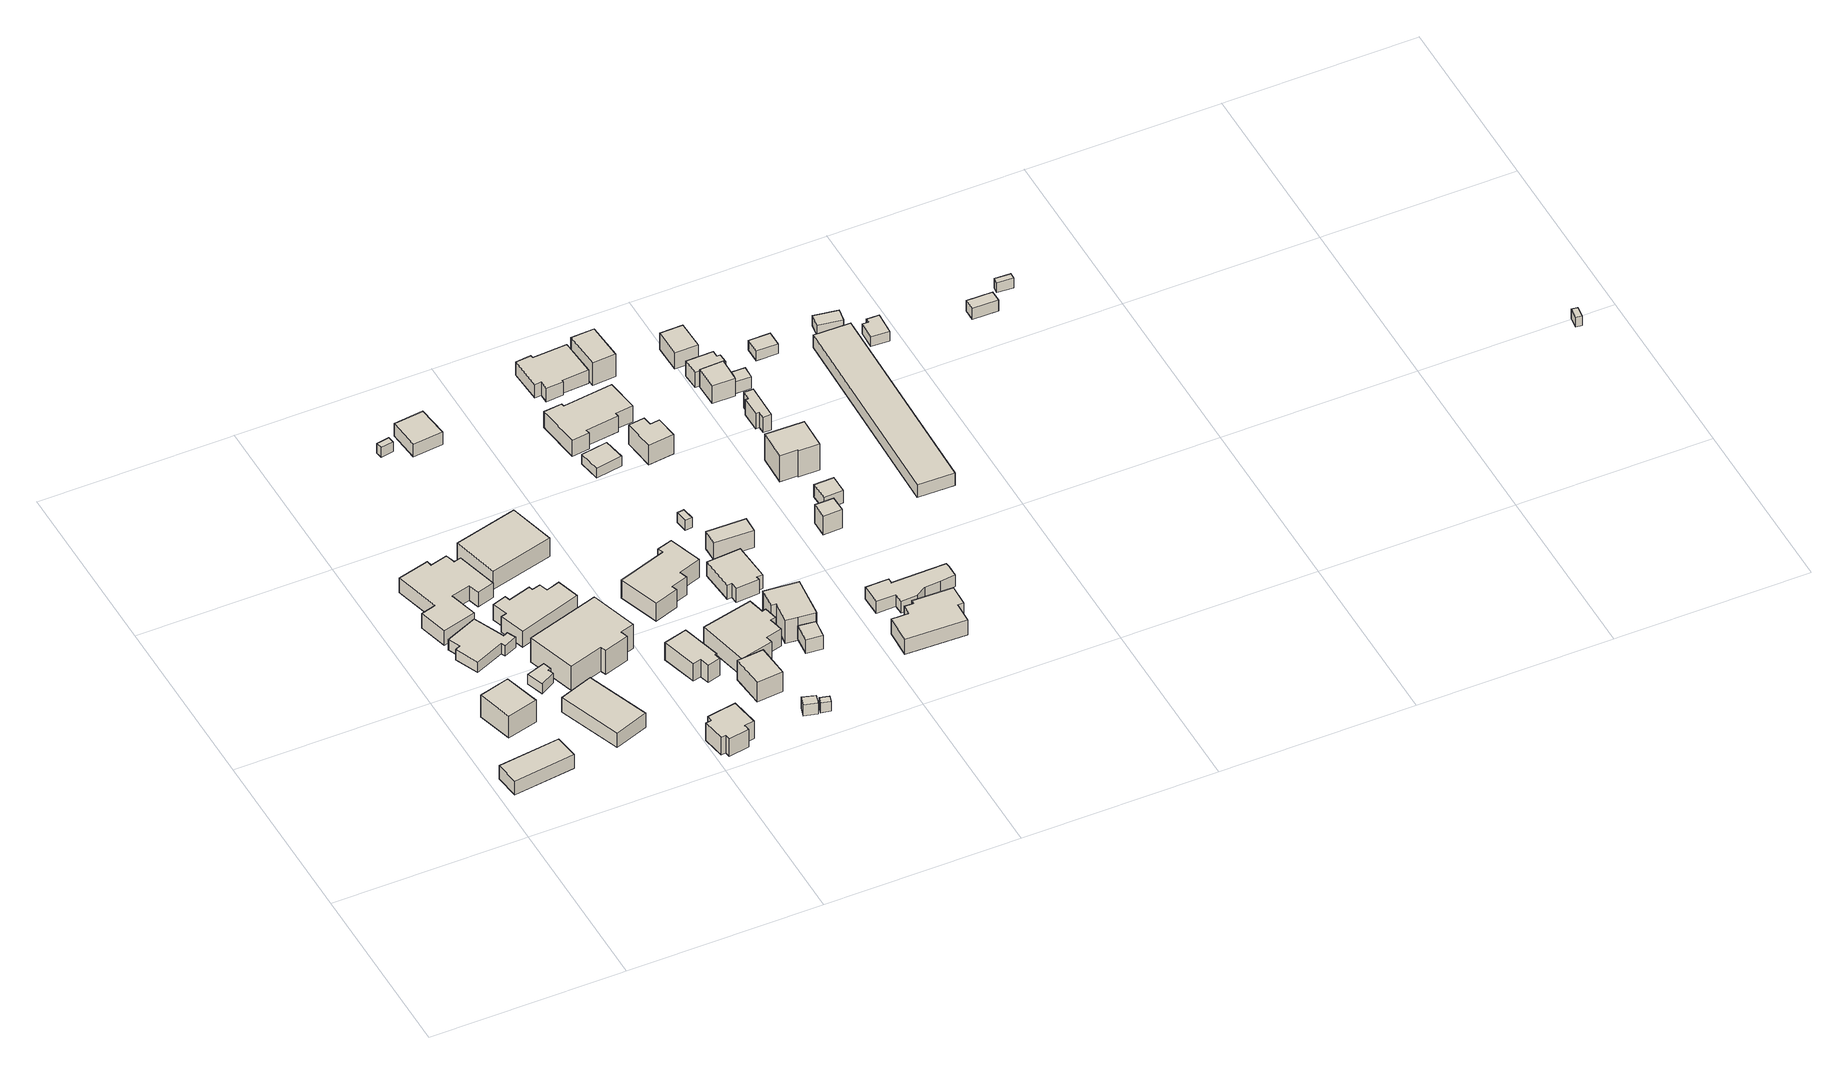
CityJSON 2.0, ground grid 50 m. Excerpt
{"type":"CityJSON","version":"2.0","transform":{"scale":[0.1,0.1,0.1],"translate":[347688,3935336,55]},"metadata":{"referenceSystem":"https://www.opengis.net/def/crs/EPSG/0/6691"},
"CityObjects":{
"building1":{"type":"Building","attributes":{"usage":"411","measuredHeight":4.8,"storeysAboveGround":1,"BuildingIDAttribute.prefecture":"14","BuildingIDAttribute.city":"14151","BuildingDetailAttribute.totalFloorArea":102.99,"BuildingDetailAttribute.buildingFootprintArea":102.99,"BuildingDetailAttribute.buildingStructureType":"601","BuildingDetailAttribute.buildingStructureOrgType":"1","BuildingDetailAttribute.orgUsage":"10","BuildingDetailAttribute.surveyYear":2015,"BuildingRiverFloodingRiskAttribute.description":"1","BuildingRiverFloodingRiskAttribute.rankOrg":"1","BuildingRiverFloodingRiskAttribute.adminType":"2","BuildingRiverFloodingRiskAttribute.scale":"1","BuildingRiverFloodingRiskAttribute.depth":0.37,"BuildingRiverFloodingRiskAttribute.duration":4.83,"BuildingLandSlideRiskAttribute.description":"1","BuildingLandSlideRiskAttribute.areaType":"1"},"geometry":[{"type":"Solid","lod":"1","boundaries":[[[[0,1,2,3]],[[2,4,5,3]],[[1,6,4,2]],[[0,7,6,1]],[[3,5,7,0]],[[4,6,7,5]]]]}]},
"building2":{"type":"Building","attributes":{"usage":"411","measuredHeight":7.7,"storeysAboveGround":2,"BuildingIDAttribute.prefecture":"14","BuildingIDAttribute.city":"14151","BuildingDetailAttribute.totalFloorArea":157.14,"BuildingDetailAttribute.buildingFootprintArea":78.57,"BuildingDetailAttribute.buildingStructureType":"610","BuildingDetailAttribute.buildingStructureOrgType":"2","BuildingDetailAttribute.orgUsage":"10","BuildingDetailAttribute.surveyYear":2015,"BuildingRiverFloodingRiskAttribute.description":"1","BuildingRiverFloodingRiskAttribute.rankOrg":"1","BuildingRiverFloodingRiskAttribute.adminType":"2","BuildingRiverFloodingRiskAttribute.scale":"1","BuildingRiverFloodingRiskAttribute.depth":1.02,"BuildingRiverFloodingRiskAttribute.duration":4,"BuildingLandSlideRiskAttribute.description":"1","BuildingLandSlideRiskAttribute.areaType":"1"},"geometry":[{"type":"Solid","lod":"1","boundaries":[[[[8,9,10,11]],[[10,12,13,11]],[[9,14,12,10]],[[8,15,14,9]],[[11,13,15,8]],[[12,14,15,13]]]]}]},
"building3":{"type":"Building","attributes":{"usage":"411","measuredHeight":4.6,"storeysAboveGround":1,"BuildingIDAttribute.prefecture":"14","BuildingIDAttribute.city":"14151","BuildingDetailAttribute.totalFloorArea":72.45,"BuildingDetailAttribute.buildingFootprintArea":72.45,"BuildingDetailAttribute.buildingStructureType":"601","BuildingDetailAttribute.buildingStructureOrgType":"1","BuildingDetailAttribute.orgUsage":"10","BuildingDetailAttribute.surveyYear":2015,"BuildingRiverFloodingRiskAttribute.description":"1","BuildingRiverFloodingRiskAttribute.rankOrg":"1","BuildingRiverFloodingRiskAttribute.adminType":"2","BuildingRiverFloodingRiskAttribute.scale":"1","BuildingRiverFloodingRiskAttribute.depth":2.11,"BuildingRiverFloodingRiskAttribute.duration":4.75,"BuildingLandSlideRiskAttribute.description":"1","BuildingLandSlideRiskAttribute.areaType":"1"},"geometry":[{"type":"Solid","lod":"1","boundaries":[[[[16,17,18,19,20,21,22,23,24,25]],[[24,26,27,25]],[[23,28,26,24]],[[22,29,28,23]],[[21,30,29,22]],[[20,31,30,21]],[[19,32,31,20]],[[18,33,32,19]],[[17,34,33,18]],[[16,35,34,17]],[[25,27,35,16]],[[26,28,29,30,31,32,33,34,35,27]]]]}]},
"building4":{"type":"Building","attributes":{"usage":"411","storeysAboveGround":1,"BuildingIDAttribute.prefecture":"14","BuildingIDAttribute.city":"14151","BuildingDetailAttribute.totalFloorArea":20.17,"BuildingDetailAttribute.buildingFootprintArea":20.17,"BuildingDetailAttribute.buildingStructureType":"601","BuildingDetailAttribute.buildingStructureOrgType":"1","BuildingDetailAttribute.orgUsage":"10","BuildingDetailAttribute.surveyYear":2015,"BuildingRiverFloodingRiskAttribute.description":"1","BuildingRiverFloodingRiskAttribute.rankOrg":"1","BuildingRiverFloodingRiskAttribute.adminType":"2","BuildingRiverFloodingRiskAttribute.scale":"1","BuildingRiverFloodingRiskAttribute.depth":1.71,"BuildingRiverFloodingRiskAttribute.duration":4},"geometry":[{"type":"Solid","lod":"1","boundaries":[[[[36,37,38,39,40,41]],[[40,42,43,41]],[[39,44,42,40]],[[38,45,44,39]],[[37,46,45,38]],[[36,47,46,37]],[[41,43,47,36]],[[42,44,45,46,47,43]]]]}]},
"building5":{"type":"Building","attributes":{"usage":"411","measuredHeight":5.8,"storeysAboveGround":2,"BuildingIDAttribute.prefecture":"14","BuildingIDAttribute.city":"14151","BuildingDetailAttribute.totalFloorArea":271.93,"BuildingDetailAttribute.buildingFootprintArea":135.97,"BuildingDetailAttribute.buildingStructureType":"601","BuildingDetailAttribute.buildingStructureOrgType":"1","BuildingDetailAttribute.orgUsage":"10","BuildingDetailAttribute.surveyYear":2015,"BuildingRiverFloodingRiskAttribute.description":"1","BuildingRiverFloodingRiskAttribute.rankOrg":"1","BuildingRiverFloodingRiskAttribute.adminType":"2","BuildingRiverFloodingRiskAttribute.scale":"1","BuildingRiverFloodingRiskAttribute.depth":1.94,"BuildingRiverFloodingRiskAttribute.duration":4},"geometry":[{"type":"Solid","lod":"1","boundaries":[[[[48,49,50,51]],[[50,52,53,51]],[[49,54,52,50]],[[48,55,54,49]],[[51,53,55,48]],[[52,54,55,53]]]]}]},
"building6":{"type":"Building","attributes":{"usage":"411","measuredHeight":5.5,"storeysAboveGround":1,"BuildingIDAttribute.prefecture":"14","BuildingIDAttribute.city":"14151","BuildingDetailAttribute.totalFloorArea":254.06,"BuildingDetailAttribute.buildingFootprintArea":254.06,"BuildingDetailAttribute.buildingStructureType":"601","BuildingDetailAttribute.buildingStructureOrgType":"1","BuildingDetailAttribute.orgUsage":"10","BuildingDetailAttribute.surveyYear":2015,"BuildingRiverFloodingRiskAttribute.description":"1","BuildingRiverFloodingRiskAttribute.rankOrg":"1","BuildingRiverFloodingRiskAttribute.adminType":"2","BuildingRiverFloodingRiskAttribute.scale":"1","BuildingRiverFloodingRiskAttribute.depth":2.15,"BuildingRiverFloodingRiskAttribute.duration":4.75,"BuildingLandSlideRiskAttribute.description":"1","BuildingLandSlideRiskAttribute.areaType":"1"},"geometry":[{"type":"Solid","lod":"1","boundaries":[[[[56,57,58,59,60,61,62,63,64,65,66,67,68,69]],[[68,70,71,69]],[[67,72,70,68]],[[66,73,72,67]],[[65,74,73,66]],[[64,75,74,65]],[[63,76,75,64]],[[62,77,76,63]],[[61,78,77,62]],[[60,79,78,61]],[[59,80,79,60]],[[58,81,80,59]],[[57,82,81,58]],[[56,83,82,57]],[[69,71,83,56]],[[70,72,73,74,75,76,77,78,79,80,81,82,83,71]]]]}]},
"building7":{"type":"Building","attributes":{"usage":"411","measuredHeight":10.2,"storeysAboveGround":2,"BuildingIDAttribute.prefecture":"14","BuildingIDAttribute.city":"14151","BuildingDetailAttribute.totalFloorArea":458.45,"BuildingDetailAttribute.buildingFootprintArea":229.23,"BuildingDetailAttribute.buildingStructureType":"601","BuildingDetailAttribute.buildingStructureOrgType":"1","BuildingDetailAttribute.orgUsage":"10","BuildingDetailAttribute.surveyYear":2015,"BuildingRiverFloodingRiskAttribute.description":"1","BuildingRiverFloodingRiskAttribute.rankOrg":"1","BuildingRiverFloodingRiskAttribute.adminType":"2","BuildingRiverFloodingRiskAttribute.scale":"1","BuildingRiverFloodingRiskAttribute.depth":2.14,"BuildingRiverFloodingRiskAttribute.duration":7.08},"geometry":[{"type":"Solid","lod":"1","boundaries":[[[[84,85,86,87,88,89,90,91]],[[90,92,93,91]],[[89,94,92,90]],[[88,95,94,89]],[[87,96,95,88]],[[86,97,96,87]],[[85,98,97,86]],[[84,99,98,85]],[[91,93,99,84]],[[92,94,95,96,97,98,99,93]]]]}]},
"building8":{"type":"Building","attributes":{"usage":"411","measuredHeight":9.5,"storeysAboveGround":1,"BuildingIDAttribute.prefecture":"14","BuildingIDAttribute.city":"14151","BuildingDetailAttribute.totalFloorArea":154.37,"BuildingDetailAttribute.buildingFootprintArea":154.37,"BuildingDetailAttribute.buildingStructureType":"601","BuildingDetailAttribute.buildingStructureOrgType":"1","BuildingDetailAttribute.orgUsage":"10","BuildingDetailAttribute.surveyYear":2015,"BuildingRiverFloodingRiskAttribute.description":"1","BuildingRiverFloodingRiskAttribute.rankOrg":"1","BuildingRiverFloodingRiskAttribute.adminType":"2","BuildingRiverFloodingRiskAttribute.scale":"1","BuildingRiverFloodingRiskAttribute.depth":2.09,"BuildingRiverFloodingRiskAttribute.duration":4.75},"geometry":[{"type":"Solid","lod":"1","boundaries":[[[[100,101,102,103,104,105,106,107,108,109,110,111]],[[110,112,113,111]],[[109,114,112,110]],[[108,115,114,109]],[[107,116,115,108]],[[106,117,116,107]],[[105,118,117,106]],[[104,119,118,105]],[[103,120,119,104]],[[102,121,120,103]],[[101,122,121,102]],[[100,123,122,101]],[[111,113,123,100]],[[112,114,115,116,117,118,119,120,121,122,123,113]]]]}]},
"building9":{"type":"Building","attributes":{"usage":"441","measuredHeight":6.1,"storeysAboveGround":1,"BuildingIDAttribute.prefecture":"14","BuildingIDAttribute.city":"14151","BuildingDetailAttribute.totalFloorArea":75.48,"BuildingDetailAttribute.buildingFootprintArea":75.48,"BuildingDetailAttribute.buildingStructureType":"601","BuildingDetailAttribute.buildingStructureOrgType":"1","BuildingDetailAttribute.orgUsage":"172","BuildingDetailAttribute.surveyYear":2015,"BuildingRiverFloodingRiskAttribute.description":"1","BuildingRiverFloodingRiskAttribute.rankOrg":"1","BuildingRiverFloodingRiskAttribute.adminType":"2","BuildingRiverFloodingRiskAttribute.scale":"1","BuildingRiverFloodingRiskAttribute.duration":4.5,"BuildingRiverFloodingRiskAttribute.depth":1.72},"geometry":[{"type":"Solid","lod":"1","boundaries":[[[[124,125,126,127,128,129,130,131,132,133]],[[132,134,135,133]],[[131,136,134,132]],[[130,137,136,131]],[[129,138,137,130]],[[128,139,138,129]],[[127,140,139,128]],[[126,141,140,127]],[[125,142,141,126]],[[124,143,142,125]],[[133,135,143,124]],[[134,136,137,138,139,140,141,142,143,135]]]]}]},
"building10":{"type":"Building","attributes":{"usage":"411","measuredHeight":7.7,"storeysAboveGround":1,"BuildingIDAttribute.prefecture":"14","BuildingIDAttribute.city":"14151","BuildingDetailAttribute.totalFloorArea":199.54,"BuildingDetailAttribute.buildingFootprintArea":199.54,"BuildingDetailAttribute.buildingStructureType":"601","BuildingDetailAttribute.buildingStructureOrgType":"1","BuildingDetailAttribute.orgUsage":"10","BuildingDetailAttribute.surveyYear":2015,"BuildingRiverFloodingRiskAttribute.description":"1","BuildingRiverFloodingRiskAttribute.rankOrg":"1","BuildingRiverFloodingRiskAttribute.adminType":"2","BuildingRiverFloodingRiskAttribute.scale":"1","BuildingRiverFloodingRiskAttribute.depth":1.83,"BuildingRiverFloodingRiskAttribute.duration":4.75},"geometry":[{"type":"Solid","lod":"1","boundaries":[[[[144,145,146,147]],[[146,148,149,147]],[[145,150,148,146]],[[144,151,150,145]],[[147,149,151,144]],[[148,150,151,149]]]]}]},
"building11":{"type":"Building","attributes":{"BuildingIDAttribute.prefecture":"14","BuildingIDAttribute.city":"14151","BuildingDetailAttribute.surveyYear":2015,"BuildingRiverFloodingRiskAttribute.description":"1","BuildingRiverFloodingRiskAttribute.rankOrg":"1","BuildingRiverFloodingRiskAttribute.adminType":"2","BuildingRiverFloodingRiskAttribute.scale":"1","BuildingRiverFloodingRiskAttribute.depth":1.88,"BuildingRiverFloodingRiskAttribute.duration":4.67},"geometry":[{"type":"Solid","lod":"1","boundaries":[[[[152,153,154,155]],[[154,156,157,155]],[[153,158,156,154]],[[152,159,158,153]],[[155,157,159,152]],[[156,158,159,157]]]]}]},
"building12":{"type":"Building","attributes":{"usage":"411","measuredHeight":7.2,"storeysAboveGround":1,"BuildingIDAttribute.prefecture":"14","BuildingIDAttribute.city":"14151","BuildingDetailAttribute.totalFloorArea":70.43,"BuildingDetailAttribute.buildingFootprintArea":70.43,"BuildingDetailAttribute.buildingStructureType":"601","BuildingDetailAttribute.buildingStructureOrgType":"1","BuildingDetailAttribute.orgUsage":"10","BuildingDetailAttribute.surveyYear":2015,"BuildingRiverFloodingRiskAttribute.description":"1","BuildingRiverFloodingRiskAttribute.rankOrg":"1","BuildingRiverFloodingRiskAttribute.depth":0.33,"BuildingRiverFloodingRiskAttribute.adminType":"2","BuildingRiverFloodingRiskAttribute.scale":"1","BuildingRiverFloodingRiskAttribute.duration":2.67},"geometry":[{"type":"Solid","lod":"1","boundaries":[[[[160,161,162,163,164,165,166,167]],[[166,168,169,167]],[[165,170,168,166]],[[164,171,170,165]],[[163,172,171,164]],[[162,173,172,163]],[[161,174,173,162]],[[160,175,174,161]],[[167,169,175,160]],[[168,170,171,172,173,174,175,169]]]]}]},
"building13":{"type":"Building","attributes":{"usage":"401","measuredHeight":4.5,"storeysAboveGround":1,"BuildingIDAttribute.prefecture":"14","BuildingIDAttribute.city":"14151","BuildingDetailAttribute.totalFloorArea":46.29,"BuildingDetailAttribute.buildingFootprintArea":46.29,"BuildingDetailAttribute.buildingStructureType":"601","BuildingDetailAttribute.buildingStructureOrgType":"1","BuildingDetailAttribute.orgUsage":"61","BuildingDetailAttribute.surveyYear":2015,"BuildingRiverFloodingRiskAttribute.description":"1","BuildingRiverFloodingRiskAttribute.rankOrg":"1","BuildingRiverFloodingRiskAttribute.adminType":"2","BuildingRiverFloodingRiskAttribute.scale":"1","BuildingRiverFloodingRiskAttribute.depth":2.06,"BuildingRiverFloodingRiskAttribute.duration":4.67},"geometry":[{"type":"Solid","lod":"1","boundaries":[[[[176,177,178,179]],[[178,180,181,179]],[[177,182,180,178]],[[176,183,182,177]],[[179,181,183,176]],[[180,182,183,181]]]]}]},
"building14":{"type":"Building","attributes":{"usage":"413","measuredHeight":6.5,"storeysAboveGround":2,"BuildingIDAttribute.prefecture":"14","BuildingIDAttribute.city":"14151","BuildingDetailAttribute.totalFloorArea":100.45,"BuildingDetailAttribute.buildingFootprintArea":50.22,"BuildingDetailAttribute.buildingStructureType":"601","BuildingDetailAttribute.buildingStructureOrgType":"1","BuildingDetailAttribute.orgUsage":"30","BuildingDetailAttribute.surveyYear":2015,"BuildingRiverFloodingRiskAttribute.description":"1","BuildingRiverFloodingRiskAttribute.rankOrg":"1","BuildingRiverFloodingRiskAttribute.depth":0.35,"BuildingRiverFloodingRiskAttribute.adminType":"2","BuildingRiverFloodingRiskAttribute.scale":"1","BuildingRiverFloodingRiskAttribute.duration":4.5},"geometry":[{"type":"Solid","lod":"1","boundaries":[[[[184,185,186,187]],[[186,188,189,187]],[[185,190,188,186]],[[184,191,190,185]],[[187,189,191,184]],[[188,190,191,189]]]]}]},
"building15":{"type":"Building","attributes":{"measuredHeight":4,"BuildingIDAttribute.prefecture":"14","BuildingIDAttribute.city":"14151","BuildingDetailAttribute.surveyYear":2015,"BuildingRiverFloodingRiskAttribute.description":"1","BuildingRiverFloodingRiskAttribute.rankOrg":"2","BuildingRiverFloodingRiskAttribute.depth":0.83,"BuildingRiverFloodingRiskAttribute.adminType":"2","BuildingRiverFloodingRiskAttribute.scale":"1","BuildingRiverFloodingRiskAttribute.duration":4.5},"geometry":[{"type":"Solid","lod":"1","boundaries":[[[[192,193,194,195]],[[194,196,197,195]],[[193,198,196,194]],[[192,199,198,193]],[[195,197,199,192]],[[196,198,199,197]]]]}]},
"building16":{"type":"Building","attributes":{"usage":"411","measuredHeight":7.6,"storeysAboveGround":2,"BuildingIDAttribute.prefecture":"14","BuildingIDAttribute.city":"14151","BuildingDetailAttribute.totalFloorArea":289.66,"BuildingDetailAttribute.buildingFootprintArea":144.83,"BuildingDetailAttribute.buildingStructureType":"601","BuildingDetailAttribute.buildingStructureOrgType":"1","BuildingDetailAttribute.orgUsage":"10","BuildingDetailAttribute.surveyYear":2015,"BuildingRiverFloodingRiskAttribute.description":"1","BuildingRiverFloodingRiskAttribute.rankOrg":"2","BuildingRiverFloodingRiskAttribute.depth":0.56,"BuildingRiverFloodingRiskAttribute.adminType":"2","BuildingRiverFloodingRiskAttribute.scale":"1","BuildingRiverFloodingRiskAttribute.duration":1.92},"geometry":[{"type":"Solid","lod":"1","boundaries":[[[[200,201,202,203,204,205,206,207,208,209]],[[208,210,211,209]],[[207,212,210,208]],[[206,213,212,207]],[[205,214,213,206]],[[204,215,214,205]],[[203,216,215,204]],[[202,217,216,203]],[[201,218,217,202]],[[200,219,218,201]],[[209,211,219,200]],[[210,212,213,214,215,216,217,218,219,211]]]]}]},
"building17":{"type":"Building","attributes":{"BuildingIDAttribute.prefecture":"14","BuildingIDAttribute.city":"14151","BuildingDetailAttribute.surveyYear":2015,"BuildingRiverFloodingRiskAttribute.description":"1","BuildingRiverFloodingRiskAttribute.rankOrg":"2","BuildingRiverFloodingRiskAttribute.depth":1.04,"BuildingRiverFloodingRiskAttribute.adminType":"2","BuildingRiverFloodingRiskAttribute.scale":"1","BuildingRiverFloodingRiskAttribute.duration":4.5},"geometry":[{"type":"Solid","lod":"1","boundaries":[[[[220,221,222,223]],[[222,224,225,223]],[[221,226,224,222]],[[220,227,226,221]],[[223,225,227,220]],[[224,226,227,225]]]]}]},
"building18":{"type":"Building","attributes":{"usage":"413","measuredHeight":9.2,"storeysAboveGround":2,"BuildingIDAttribute.prefecture":"14","BuildingIDAttribute.city":"14151","BuildingDetailAttribute.totalFloorArea":359.53,"BuildingDetailAttribute.buildingFootprintArea":179.77,"BuildingDetailAttribute.buildingStructureType":"601","BuildingDetailAttribute.buildingStructureOrgType":"1","BuildingDetailAttribute.orgUsage":"30","BuildingDetailAttribute.surveyYear":2015,"BuildingRiverFloodingRiskAttribute.description":"1","BuildingRiverFloodingRiskAttribute.rankOrg":"2","BuildingRiverFloodingRiskAttribute.depth":0.74,"BuildingRiverFloodingRiskAttribute.adminType":"2","BuildingRiverFloodingRiskAttribute.scale":"1","BuildingRiverFloodingRiskAttribute.duration":2.75},"geometry":[{"type":"Solid","lod":"1","boundaries":[[[[228,229,230,231,232,233,234,235,236,237]],[[236,238,239,237]],[[235,240,238,236]],[[234,241,240,235]],[[233,242,241,234]],[[232,243,242,233]],[[231,244,243,232]],[[230,245,244,231]],[[229,246,245,230]],[[228,247,246,229]],[[237,239,247,228]],[[238,240,241,242,243,244,245,246,247,239]]]]}]},
"building19":{"type":"Building","attributes":{"measuredHeight":4.7,"BuildingIDAttribute.prefecture":"14","BuildingIDAttribute.city":"14151","BuildingDetailAttribute.surveyYear":2015,"BuildingRiverFloodingRiskAttribute.description":"1","BuildingRiverFloodingRiskAttribute.rankOrg":"2","BuildingRiverFloodingRiskAttribute.depth":1.26,"BuildingRiverFloodingRiskAttribute.adminType":"2","BuildingRiverFloodingRiskAttribute.scale":"1","BuildingRiverFloodingRiskAttribute.duration":2.75},"geometry":[{"type":"Solid","lod":"1","boundaries":[[[[248,249,250,251]],[[250,252,253,251]],[[249,254,252,250]],[[248,255,254,249]],[[251,253,255,248]],[[252,254,255,253]]]]}]},
"building20":{"type":"Building","attributes":{"usage":"413","measuredHeight":9.8,"storeysAboveGround":2,"BuildingIDAttribute.prefecture":"14","BuildingIDAttribute.city":"14151","BuildingDetailAttribute.totalFloorArea":183.53,"BuildingDetailAttribute.buildingFootprintArea":91.77,"BuildingDetailAttribute.buildingStructureType":"601","BuildingDetailAttribute.buildingStructureOrgType":"1","BuildingDetailAttribute.orgUsage":"30","BuildingDetailAttribute.surveyYear":2015,"BuildingRiverFloodingRiskAttribute.description":"1","BuildingRiverFloodingRiskAttribute.rankOrg":"2","BuildingRiverFloodingRiskAttribute.depth":1.28,"BuildingRiverFloodingRiskAttribute.adminType":"2","BuildingRiverFloodingRiskAttribute.scale":"1","BuildingRiverFloodingRiskAttribute.duration":2.75},"geometry":[{"type":"Solid","lod":"1","boundaries":[[[[256,257,258,259,260,261,262,263]],[[262,264,265,263]],[[261,266,264,262]],[[260,267,266,261]],[[259,268,267,260]],[[258,269,268,259]],[[257,270,269,258]],[[256,271,270,257]],[[263,265,271,256]],[[264,266,267,268,269,270,271,265]]]]}]},
"building21":{"type":"Building","attributes":{"measuredHeight":6.9,"BuildingIDAttribute.prefecture":"14","BuildingIDAttribute.city":"14151","BuildingDetailAttribute.surveyYear":2015,"BuildingRiverFloodingRiskAttribute.description":"1","BuildingRiverFloodingRiskAttribute.rankOrg":"2","BuildingRiverFloodingRiskAttribute.depth":1.13,"BuildingRiverFloodingRiskAttribute.adminType":"2","BuildingRiverFloodingRiskAttribute.scale":"1","BuildingRiverFloodingRiskAttribute.duration":1.92},"geometry":[{"type":"Solid","lod":"1","boundaries":[[[[272,273,274,275,276,277,278,279]],[[278,280,281,279]],[[277,282,280,278]],[[276,283,282,277]],[[275,284,283,276]],[[274,285,284,275]],[[273,286,285,274]],[[272,287,286,273]],[[279,281,287,272]],[[280,282,283,284,285,286,287,281]]]]}]},
"building22":{"type":"Building","attributes":{"BuildingIDAttribute.prefecture":"14","BuildingIDAttribute.city":"14151","BuildingDetailAttribute.surveyYear":2015,"BuildingRiverFloodingRiskAttribute.description":"1","BuildingRiverFloodingRiskAttribute.rankOrg":"2","BuildingRiverFloodingRiskAttribute.depth":0.97,"BuildingRiverFloodingRiskAttribute.adminType":"2","BuildingRiverFloodingRiskAttribute.scale":"1","BuildingRiverFloodingRiskAttribute.duration":3.75},"geometry":[{"type":"Solid","lod":"1","boundaries":[[[[288,289,290,291]],[[290,292,293,291]],[[289,294,292,290]],[[288,295,294,289]],[[291,293,295,288]],[[292,294,295,293]]]]}]},
"building23":{"type":"Building","attributes":{"usage":"411","storeysAboveGround":1,"BuildingIDAttribute.prefecture":"14","BuildingIDAttribute.city":"14151","BuildingDetailAttribute.totalFloorArea":40.31,"BuildingDetailAttribute.buildingFootprintArea":40.31,"BuildingDetailAttribute.buildingStructureType":"601","BuildingDetailAttribute.buildingStructureOrgType":"1","BuildingDetailAttribute.orgUsage":"10","BuildingDetailAttribute.surveyYear":2015,"BuildingRiverFloodingRiskAttribute.description":"1","BuildingRiverFloodingRiskAttribute.rankOrg":"2","BuildingRiverFloodingRiskAttribute.depth":1.08,"BuildingRiverFloodingRiskAttribute.adminType":"2","BuildingRiverFloodingRiskAttribute.scale":"1","BuildingRiverFloodingRiskAttribute.duration":3.08},"geometry":[{"type":"Solid","lod":"1","boundaries":[[[[296,297,298,299]],[[298,300,301,299]],[[297,302,300,298]],[[296,303,302,297]],[[299,301,303,296]],[[300,302,303,301]]]]}]},
"building24":{"type":"Building","attributes":{"measuredHeight":7.2,"BuildingIDAttribute.prefecture":"14","BuildingIDAttribute.city":"14151","BuildingDetailAttribute.surveyYear":2015,"BuildingRiverFloodingRiskAttribute.description":"1","BuildingRiverFloodingRiskAttribute.rankOrg":"2","BuildingRiverFloodingRiskAttribute.depth":1.57,"BuildingRiverFloodingRiskAttribute.adminType":"2","BuildingRiverFloodingRiskAttribute.scale":"1","BuildingRiverFloodingRiskAttribute.duration":1.92},"geometry":[{"type":"Solid","lod":"1","boundaries":[[[[304,305,306,307]],[[306,308,309,307]],[[305,310,308,306]],[[304,311,310,305]],[[307,309,311,304]],[[308,310,311,309]]]]}]},
"building25":{"type":"Building","attributes":{"usage":"411","measuredHeight":7.3,"storeysAboveGround":2,"BuildingIDAttribute.prefecture":"14","BuildingIDAttribute.city":"14151","BuildingDetailAttribute.totalFloorArea":298.71,"BuildingDetailAttribute.buildingFootprintArea":149.36,"BuildingDetailAttribute.buildingStructureType":"601","BuildingDetailAttribute.buildingStructureOrgType":"1","BuildingDetailAttribute.orgUsage":"10","BuildingDetailAttribute.surveyYear":2015,"BuildingRiverFloodingRiskAttribute.description":"1","BuildingRiverFloodingRiskAttribute.rankOrg":"2","BuildingRiverFloodingRiskAttribute.depth":0.97,"BuildingRiverFloodingRiskAttribute.adminType":"2","BuildingRiverFloodingRiskAttribute.scale":"1","BuildingRiverFloodingRiskAttribute.duration":3.08},"geometry":[{"type":"Solid","lod":"1","boundaries":[[[[312,313,314,315,316,317,318,319,320,321]],[[320,322,323,321]],[[319,324,322,320]],[[318,325,324,319]],[[317,326,325,318]],[[316,327,326,317]],[[315,328,327,316]],[[314,329,328,315]],[[313,330,329,314]],[[312,331,330,313]],[[321,323,331,312]],[[322,324,325,326,327,328,329,330,331,323]]]]}]},
"building26":{"type":"Building","attributes":{"usage":"411","measuredHeight":5.2,"storeysAboveGround":2,"BuildingIDAttribute.prefecture":"14","BuildingIDAttribute.city":"14151","BuildingDetailAttribute.totalFloorArea":221.14,"BuildingDetailAttribute.buildingFootprintArea":110.57,"BuildingDetailAttribute.buildingStructureType":"601","BuildingDetailAttribute.buildingStructureOrgType":"1","BuildingDetailAttribute.orgUsage":"10","BuildingDetailAttribute.surveyYear":2015,"BuildingRiverFloodingRiskAttribute.description":"1","BuildingRiverFloodingRiskAttribute.rankOrg":"2","BuildingRiverFloodingRiskAttribute.depth":0.7,"BuildingRiverFloodingRiskAttribute.adminType":"2","BuildingRiverFloodingRiskAttribute.scale":"1","BuildingRiverFloodingRiskAttribute.duration":0.583},"geometry":[{"type":"Solid","lod":"1","boundaries":[[[[332,333,334,335,336,337,338,339,340,341]],[[340,342,343,341]],[[339,344,342,340]],[[338,345,344,339]],[[337,346,345,338]],[[336,347,346,337]],[[335,348,347,336]],[[334,349,348,335]],[[333,350,349,334]],[[332,351,350,333]],[[341,343,351,332]],[[342,344,345,346,347,348,349,350,351,343]]]]}]},
"building27":{"type":"Building","attributes":{"usage":"411","measuredHeight":6.3,"storeysAboveGround":2,"BuildingIDAttribute.prefecture":"14","BuildingIDAttribute.city":"14151","BuildingDetailAttribute.totalFloorArea":83.11,"BuildingDetailAttribute.buildingFootprintArea":41.55,"BuildingDetailAttribute.buildingStructureType":"601","BuildingDetailAttribute.buildingStructureOrgType":"1","BuildingDetailAttribute.orgUsage":"10","BuildingDetailAttribute.surveyYear":2015,"BuildingRiverFloodingRiskAttribute.description":"1","BuildingRiverFloodingRiskAttribute.rankOrg":"2","BuildingRiverFloodingRiskAttribute.depth":1.49,"BuildingRiverFloodingRiskAttribute.adminType":"2","BuildingRiverFloodingRiskAttribute.scale":"1","BuildingRiverFloodingRiskAttribute.duration":3.08},"geometry":[{"type":"Solid","lod":"1","boundaries":[[[[352,353,354,355,356,357]],[[356,358,359,357]],[[355,360,358,356]],[[354,361,360,355]],[[353,362,361,354]],[[352,363,362,353]],[[357,359,363,352]],[[358,360,361,362,363,359]]]]}]},
"building28":{"type":"Building","attributes":{"usage":"413","measuredHeight":6,"storeysAboveGround":1,"BuildingIDAttribute.prefecture":"14","BuildingIDAttribute.city":"14151","BuildingDetailAttribute.totalFloorArea":149.41,"BuildingDetailAttribute.buildingFootprintArea":149.41,"BuildingDetailAttribute.buildingStructureType":"610","BuildingDetailAttribute.buildingStructureOrgType":"2","BuildingDetailAttribute.orgUsage":"30","BuildingDetailAttribute.surveyYear":2015,"BuildingRiverFloodingRiskAttribute.description":"1","BuildingRiverFloodingRiskAttribute.rankOrg":"2","BuildingRiverFloodingRiskAttribute.depth":2.09,"BuildingRiverFloodingRiskAttribute.adminType":"2","BuildingRiverFloodingRiskAttribute.scale":"1","BuildingRiverFloodingRiskAttribute.duration":3.92},"geometry":[{"type":"Solid","lod":"1","boundaries":[[[[364,365,366,367,368,369,370,371,372,373]],[[372,374,375,373]],[[371,376,374,372]],[[370,377,376,371]],[[369,378,377,370]],[[368,379,378,369]],[[367,380,379,368]],[[366,381,380,367]],[[365,382,381,366]],[[364,383,382,365]],[[373,375,383,364]],[[374,376,377,378,379,380,381,382,383,375]]]]}]},
"building29":{"type":"Building","attributes":{"usage":"411","measuredHeight":7.1,"storeysAboveGround":2,"BuildingIDAttribute.prefecture":"14","BuildingIDAttribute.city":"14151","BuildingDetailAttribute.totalFloorArea":99.66,"BuildingDetailAttribute.buildingFootprintArea":49.83,"BuildingDetailAttribute.buildingStructureType":"601","BuildingDetailAttribute.buildingStructureOrgType":"1","BuildingDetailAttribute.orgUsage":"10","BuildingDetailAttribute.surveyYear":2015,"BuildingRiverFloodingRiskAttribute.description":"1","BuildingRiverFloodingRiskAttribute.rankOrg":"2","BuildingRiverFloodingRiskAttribute.depth":0.7,"BuildingRiverFloodingRiskAttribute.adminType":"2","BuildingRiverFloodingRiskAttribute.scale":"1","BuildingRiverFloodingRiskAttribute.duration":0.583},"geometry":[{"type":"Solid","lod":"1","boundaries":[[[[384,385,386,387]],[[386,388,389,387]],[[385,390,388,386]],[[384,391,390,385]],[[387,389,391,384]],[[388,390,391,389]]]]}]},
"building30":{"type":"Building","attributes":{"usage":"413","measuredHeight":5.5,"storeysAboveGround":1,"BuildingIDAttribute.prefecture":"14","BuildingIDAttribute.city":"14151","BuildingDetailAttribute.totalFloorArea":158.48,"BuildingDetailAttribute.buildingFootprintArea":158.48,"BuildingDetailAttribute.buildingStructureType":"610","BuildingDetailAttribute.buildingStructureOrgType":"2","BuildingDetailAttribute.orgUsage":"30","BuildingDetailAttribute.surveyYear":2015,"BuildingRiverFloodingRiskAttribute.description":"1","BuildingRiverFloodingRiskAttribute.rankOrg":"3","BuildingRiverFloodingRiskAttribute.depth":3.17,"BuildingRiverFloodingRiskAttribute.adminType":"2","BuildingRiverFloodingRiskAttribute.scale":"1","BuildingRiverFloodingRiskAttribute.duration":5.25},"geometry":[{"type":"Solid","lod":"1","boundaries":[[[[392,393,394,395,396,397,398,399,400,401,402,403]],[[402,404,405,403]],[[401,406,404,402]],[[400,407,406,401]],[[399,408,407,400]],[[398,409,408,399]],[[397,410,409,398]],[[396,411,410,397]],[[395,412,411,396]],[[394,413,412,395]],[[393,414,413,394]],[[392,415,414,393]],[[403,405,415,392]],[[404,406,407,408,409,410,411,412,413,414,415,405]]]]}]},
"building31":{"type":"Building","attributes":{"measuredHeight":7.8,"BuildingIDAttribute.prefecture":"14","BuildingIDAttribute.city":"14151","BuildingDetailAttribute.surveyYear":2015,"BuildingRiverFloodingRiskAttribute.description":"1","BuildingRiverFloodingRiskAttribute.rankOrg":"2","BuildingRiverFloodingRiskAttribute.depth":2.03,"BuildingRiverFloodingRiskAttribute.adminType":"2","BuildingRiverFloodingRiskAttribute.scale":"1","BuildingRiverFloodingRiskAttribute.duration":6.67},"geometry":[{"type":"Solid","lod":"1","boundaries":[[[[416,417,418,419]],[[418,420,421,419]],[[417,422,420,418]],[[416,423,422,417]],[[419,421,423,416]],[[420,422,423,421]]]]}]},
"building32":{"type":"Building","attributes":{"measuredHeight":6.3,"BuildingIDAttribute.prefecture":"14","BuildingIDAttribute.city":"14151","BuildingDetailAttribute.surveyYear":2015,"BuildingRiverFloodingRiskAttribute.description":"1","BuildingRiverFloodingRiskAttribute.rankOrg":"2","BuildingRiverFloodingRiskAttribute.depth":2.35,"BuildingRiverFloodingRiskAttribute.adminType":"2","BuildingRiverFloodingRiskAttribute.scale":"1","BuildingRiverFloodingRiskAttribute.duration":7.58},"geometry":[{"type":"Solid","lod":"1","boundaries":[[[[424,425,426,427]],[[426,428,429,427]],[[425,430,428,426]],[[424,431,430,425]],[[427,429,431,424]],[[428,430,431,429]]]]}]},
"building33":{"type":"Building","attributes":{"usage":"411","measuredHeight":8.8,"storeysAboveGround":2,"BuildingIDAttribute.prefecture":"14","BuildingIDAttribute.city":"14151","BuildingDetailAttribute.totalFloorArea":135.13,"BuildingDetailAttribute.buildingFootprintArea":67.57,"BuildingDetailAttribute.buildingStructureType":"601","BuildingDetailAttribute.buildingStructureOrgType":"1","BuildingDetailAttribute.orgUsage":"10","BuildingDetailAttribute.surveyYear":2015,"BuildingRiverFloodingRiskAttribute.description":"1","BuildingRiverFloodingRiskAttribute.rankOrg":"2","BuildingRiverFloodingRiskAttribute.depth":1.52,"BuildingRiverFloodingRiskAttribute.adminType":"2","BuildingRiverFloodingRiskAttribute.scale":"1","BuildingRiverFloodingRiskAttribute.duration":7.58},"geometry":[{"type":"Solid","lod":"1","boundaries":[[[[432,433,434,435,436,437]],[[436,438,439,437]],[[435,440,438,436]],[[434,441,440,435]],[[433,442,441,434]],[[432,443,442,433]],[[437,439,443,432]],[[438,440,441,442,443,439]]]]}]},
"building34":{"type":"Building","attributes":{"measuredHeight":4.9,"BuildingIDAttribute.prefecture":"14","BuildingIDAttribute.city":"14151","BuildingDetailAttribute.surveyYear":2015,"BuildingRiverFloodingRiskAttribute.description":"1","BuildingRiverFloodingRiskAttribute.rankOrg":"2","BuildingRiverFloodingRiskAttribute.depth":1.45,"BuildingRiverFloodingRiskAttribute.adminType":"2","BuildingRiverFloodingRiskAttribute.scale":"1","BuildingRiverFloodingRiskAttribute.duration":5.17},"geometry":[{"type":"Solid","lod":"1","boundaries":[[[[444,445,446,447,448,449,450,451]],[[450,452,453,451]],[[449,454,452,450]],[[448,455,454,449]],[[447,456,455,448]],[[446,457,456,447]],[[445,458,457,446]],[[444,459,458,445]],[[451,453,459,444]],[[452,454,455,456,457,458,459,453]]]]}]},
"building35":{"type":"Building","attributes":{"measuredHeight":6.4,"BuildingIDAttribute.prefecture":"14","BuildingIDAttribute.city":"14151","BuildingDetailAttribute.surveyYear":2015,"BuildingRiverFloodingRiskAttribute.description":"1","BuildingRiverFloodingRiskAttribute.rankOrg":"2","BuildingRiverFloodingRiskAttribute.depth":0.98,"BuildingRiverFloodingRiskAttribute.adminType":"2","BuildingRiverFloodingRiskAttribute.scale":"1","BuildingRiverFloodingRiskAttribute.duration":5.17},"geometry":[{"type":"Solid","lod":"1","boundaries":[[[[460,461,462,463,464,465]],[[464,466,467,465]],[[463,468,466,464]],[[462,469,468,463]],[[461,470,469,462]],[[460,471,470,461]],[[465,467,471,460]],[[466,468,469,470,471,467]]]]}]},
"building36":{"type":"Building","attributes":{"usage":"402","measuredHeight":5,"storeysAboveGround":1,"BuildingIDAttribute.prefecture":"14","BuildingIDAttribute.city":"14151","BuildingDetailAttribute.totalFloorArea":27.52,"BuildingDetailAttribute.buildingFootprintArea":27.52,"BuildingDetailAttribute.buildingStructureType":"601","BuildingDetailAttribute.buildingStructureOrgType":"1","BuildingDetailAttribute.orgUsage":"71","BuildingDetailAttribute.surveyYear":2015,"BuildingRiverFloodingRiskAttribute.description":"1","BuildingRiverFloodingRiskAttribute.rankOrg":"2","BuildingRiverFloodingRiskAttribute.depth":1.63,"BuildingRiverFloodingRiskAttribute.adminType":"2","BuildingRiverFloodingRiskAttribute.scale":"1","BuildingRiverFloodingRiskAttribute.duration":4.75},"geometry":[{"type":"Solid","lod":"1","boundaries":[[[[472,473,474,475,476,477]],[[476,478,479,477]],[[475,480,478,476]],[[474,481,480,475]],[[473,482,481,474]],[[472,483,482,473]],[[477,479,483,472]],[[478,480,481,482,483,479]]]]}]},
"building37":{"type":"Building","attributes":{"usage":"411","measuredHeight":5.7,"storeysAboveGround":1,"BuildingIDAttribute.prefecture":"14","BuildingIDAttribute.city":"14151","BuildingDetailAttribute.totalFloorArea":44.48,"BuildingDetailAttribute.buildingFootprintArea":44.48,"BuildingDetailAttribute.buildingStructureType":"610","BuildingDetailAttribute.buildingStructureOrgType":"2","BuildingDetailAttribute.orgUsage":"10","BuildingDetailAttribute.surveyYear":2015,"BuildingRiverFloodingRiskAttribute.description":"1","BuildingRiverFloodingRiskAttribute.rankOrg":"2","BuildingRiverFloodingRiskAttribute.depth":1.86,"BuildingRiverFloodingRiskAttribute.adminType":"2","BuildingRiverFloodingRiskAttribute.scale":"1","BuildingRiverFloodingRiskAttribute.duration":4.75},"geometry":[{"type":"Solid","lod":"1","boundaries":[[[[484,485,486,487]],[[486,488,489,487]],[[485,490,488,486]],[[484,491,490,485]],[[487,489,491,484]],[[488,490,491,489]]]]}]},
"building38":{"type":"Building","attributes":{"measuredHeight":6.2,"BuildingIDAttribute.prefecture":"14","BuildingIDAttribute.city":"14151","BuildingDetailAttribute.surveyYear":2015,"BuildingRiverFloodingRiskAttribute.description":"1","BuildingRiverFloodingRiskAttribute.rankOrg":"2","BuildingRiverFloodingRiskAttribute.depth":2.26,"BuildingRiverFloodingRiskAttribute.adminType":"2","BuildingRiverFloodingRiskAttribute.scale":"1","BuildingRiverFloodingRiskAttribute.duration":5.17},"geometry":[{"type":"Solid","lod":"1","boundaries":[[[[492,493,494,495]],[[494,496,497,495]],[[493,498,496,494]],[[492,499,498,493]],[[495,497,499,492]],[[496,498,499,497]]]]}]},
"building39":{"type":"Building","attributes":{"BuildingIDAttribute.prefecture":"14","BuildingIDAttribute.city":"14151","BuildingDetailAttribute.surveyYear":2015,"BuildingRiverFloodingRiskAttribute.description":"1","BuildingRiverFloodingRiskAttribute.rankOrg":"2","BuildingRiverFloodingRiskAttribute.depth":2.03,"BuildingRiverFloodingRiskAttribute.adminType":"2","BuildingRiverFloodingRiskAttribute.scale":"1","BuildingRiverFloodingRiskAttribute.duration":4.75},"geometry":[{"type":"Solid","lod":"1","boundaries":[[[[500,501,502,503]],[[502,504,505,503]],[[501,506,504,502]],[[500,507,506,501]],[[503,505,507,500]],[[504,506,507,505]]]]}]},
"building40":{"type":"Building","attributes":{"measuredHeight":4.1,"BuildingIDAttribute.prefecture":"14","BuildingIDAttribute.city":"14151","BuildingDetailAttribute.surveyYear":2015,"BuildingRiverFloodingRiskAttribute.description":"1","BuildingRiverFloodingRiskAttribute.rankOrg":"2","BuildingRiverFloodingRiskAttribute.depth":2.55,"BuildingRiverFloodingRiskAttribute.adminType":"2","BuildingRiverFloodingRiskAttribute.scale":"1","BuildingRiverFloodingRiskAttribute.duration":7.08},"geometry":[{"type":"Solid","lod":"1","boundaries":[[[[508,509,510,511]],[[510,512,513,511]],[[509,514,512,510]],[[508,515,514,509]],[[511,513,515,508]],[[512,514,515,513]]]]}]},
"building41":{"type":"Building","attributes":{"usage":"451","storeysAboveGround":1,"BuildingIDAttribute.prefecture":"14","BuildingIDAttribute.city":"14151","BuildingDetailAttribute.totalFloorArea":21.93,"BuildingDetailAttribute.buildingFootprintArea":21.93,"BuildingDetailAttribute.buildingStructureType":"601","BuildingDetailAttribute.buildingStructureOrgType":"1","BuildingDetailAttribute.orgUsage":"200","BuildingDetailAttribute.surveyYear":2015,"BuildingRiverFloodingRiskAttribute.description":"1","BuildingRiverFloodingRiskAttribute.rankOrg":"2","BuildingRiverFloodingRiskAttribute.depth":1.44,"BuildingRiverFloodingRiskAttribute.adminType":"2","BuildingRiverFloodingRiskAttribute.scale":"1","BuildingRiverFloodingRiskAttribute.duration":6},"geometry":[{"type":"Solid","lod":"1","boundaries":[[[[516,517,518,519]],[[518,520,521,519]],[[517,522,520,518]],[[516,523,522,517]],[[519,521,523,516]],[[520,522,523,521]]]]}]},
"building42":{"type":"Building","attributes":{"usage":"451","storeysAboveGround":1,"BuildingIDAttribute.prefecture":"14","BuildingIDAttribute.city":"14151","BuildingDetailAttribute.totalFloorArea":26.33,"BuildingDetailAttribute.buildingFootprintArea":26.33,"BuildingDetailAttribute.buildingStructureType":"601","BuildingDetailAttribute.buildingStructureOrgType":"1","BuildingDetailAttribute.orgUsage":"200","BuildingDetailAttribute.surveyYear":2015,"BuildingRiverFloodingRiskAttribute.description":"1","BuildingRiverFloodingRiskAttribute.rankOrg":"2","BuildingRiverFloodingRiskAttribute.depth":2.15,"BuildingRiverFloodingRiskAttribute.adminType":"2","BuildingRiverFloodingRiskAttribute.scale":"1","BuildingRiverFloodingRiskAttribute.duration":7.08},"geometry":[{"type":"Solid","lod":"1","boundaries":[[[[524,525,526,527,528,529]],[[528,530,531,529]],[[527,532,530,528]],[[526,533,532,527]],[[525,534,533,526]],[[524,535,534,525]],[[529,531,535,524]],[[530,532,533,534,535,531]]]]}]},
"building43":{"type":"Building","attributes":{"usage":"451","measuredHeight":4.1,"storeysAboveGround":1,"BuildingIDAttribute.prefecture":"14","BuildingIDAttribute.city":"14151","BuildingDetailAttribute.totalFloorArea":20.89,"BuildingDetailAttribute.buildingFootprintArea":20.89,"BuildingDetailAttribute.buildingStructureType":"601","BuildingDetailAttribute.buildingStructureOrgType":"1","BuildingDetailAttribute.orgUsage":"200","BuildingDetailAttribute.surveyYear":2015,"BuildingRiverFloodingRiskAttribute.description":"1","BuildingRiverFloodingRiskAttribute.rankOrg":"2","BuildingRiverFloodingRiskAttribute.depth":2.47,"BuildingRiverFloodingRiskAttribute.adminType":"2","BuildingRiverFloodingRiskAttribute.scale":"1","BuildingRiverFloodingRiskAttribute.duration":7.67},"geometry":[{"type":"Solid","lod":"1","boundaries":[[[[536,537,538,539]],[[538,540,541,539]],[[537,542,540,538]],[[536,543,542,537]],[[539,541,543,536]],[[540,542,543,541]]]]}]},
"building44":{"type":"Building","attributes":{"BuildingIDAttribute.prefecture":"14","BuildingIDAttribute.city":"14151","BuildingDetailAttribute.surveyYear":2015,"BuildingRiverFloodingRiskAttribute.description":"1","BuildingRiverFloodingRiskAttribute.rankOrg":"2","BuildingRiverFloodingRiskAttribute.depth":2.38,"BuildingRiverFloodingRiskAttribute.adminType":"2","BuildingRiverFloodingRiskAttribute.scale":"1","BuildingRiverFloodingRiskAttribute.duration":6.75},"geometry":[{"type":"Solid","lod":"1","boundaries":[[[[544,545,546,547]],[[546,548,549,547]],[[545,550,548,546]],[[544,551,550,545]],[[547,549,551,544]],[[548,550,551,549]]]]}]},
"building45":{"type":"Building","attributes":{"BuildingIDAttribute.prefecture":"14","BuildingIDAttribute.city":"14151","BuildingDetailAttribute.surveyYear":2015},"geometry":[{"type":"Solid","lod":"1","boundaries":[[[[552,553,554,555]],[[554,556,557,555]],[[553,558,556,554]],[[552,559,558,553]],[[555,557,559,552]],[[556,558,559,557]]]]}]}
},
"vertices":[
[4,156,56],[164,176,56],[172,113,56],[12,93,56],[172,113,98],[12,93,98],[164,176,98],[4,156,98],
[61,366,51],[140,388,51],[166,295,51],[87,274,51],[166,295,118],[87,274,118],[140,388,118],[61,366,118],
[216,561,45],[228,566,45],[238,544,45],[204,529,45],[199,540,45],[124,507,45],[98,568,45],[111,574,45],[98,605,45],[181,641,45],[98,605,77],[181,641,77],[111,574,77],[98,568,77],[124,507,77],[199,540,77],[204,529,77],[238,544,77],[228,566,77],[216,561,77],
[257,439,45],[264,417,45],[257,415,45],[262,400,45],[223,379,45],[208,423,45],[223,379,75],[208,423,75],[262,400,75],[257,415,75],[264,417,75],[257,439,75],
[236,306,44],[324,338,44],[384,175,44],[296,143,44],[384,175,88],[296,143,88],[324,338,88],[236,306,88],
[76,697,45],[115,708,45],[83,826,45],[164,847,45],[167,833,45],[212,845,45],[219,820,45],[238,825,45],[267,716,45],[222,704,45],[214,732,45],[164,719,45],[184,646,45],[96,622,45],[184,646,90],[96,622,90],[164,719,90],[214,732,90],[222,704,90],[267,716,90],[238,825,90],[219,820,90],[212,845,90],[167,833,90],[164,847,90],[83,826,90],[115,708,90],[76,697,90],
[248,488,43],[439,547,43],[477,425,43],[441,414,43],[447,395,43],[382,375,43],[377,389,43],[288,362,43],[377,389,117],[288,362,117],[382,375,117],[447,395,117],[441,414,117],[477,425,117],[439,547,117],[248,488,117],
[232,606,44],[247,610,44],[234,650,44],[270,662,44],[274,648,44],[333,666,44],[336,656,44],[358,662,44],[365,640,44],[400,651,44],[418,592,44],[253,539,44],[418,592,92],[253,539,92],[400,651,92],[365,640,92],[358,662,92],[336,656,92],[333,666,92],[274,648,92],[270,662,92],[234,650,92],[247,610,92],[232,606,92],
[512,24,37],[500,22,37],[490,82,37],[505,84,37],[503,99,37],[579,112,37],[591,39,37],[566,35,37],[568,19,37],[514,10,37],[568,19,91],[514,10,91],[566,35,91],[591,39,91],[579,112,91],[503,99,91],[505,84,91],[490,82,91],[500,22,91],[512,24,91],
[279,741,44],[248,862,44],[412,904,44],[443,784,44],[412,904,101],[443,784,101],[248,862,101],[279,741,101],
[241,1260,52],[274,1265,52],[277,1248,52],[244,1243,52],[277,1248,82],[244,1243,82],[274,1265,82],[241,1260,82],
[573,276,39],[552,270,39],[526,363,39],[587,380,39],[615,278,39],[610,276,39],[614,260,39],[580,251,39],[614,260,92],[580,251,92],[610,276,92],[615,278,92],[587,380,92],[526,363,92],[552,270,92],[573,276,92],
[391,1225,46],[313,1217,46],[305,1300,46],[382,1308,46],[305,1300,84],[382,1308,84],[313,1217,84],[391,1225,84],
[645,233,36],[713,239,36],[720,152,36],[652,146,36],[720,152,96],[652,146,96],[713,239,96],[645,233,96],
[726,61,33],[734,87,33],[767,77,33],[760,51,33],[767,77,67],[760,51,67],[734,87,67],[726,61,67],
[532,597,34],[657,639,34],[652,653,34],[692,666,34],[721,580,34],[663,560,34],[669,540,34],[626,526,34],[630,513,34],[568,492,34],[630,513,89],[568,492,89],[626,526,89],[669,540,89],[663,560,89],[721,580,89],[692,666,89],[652,653,89],[657,639,89],[532,597,89],
[768,56,30],[773,74,30],[797,68,30],[792,50,30],[797,68,60],[792,50,60],[773,74,60],[768,56,60],
[631,377,32],[764,408,32],[774,366,32],[784,369,32],[792,333,32],[778,330,32],[786,293,32],[744,283,32],[748,264,32],[661,244,32],[748,264,85],[661,244,85],[744,283,85],[786,293,85],[778,330,85],[792,333,85],[784,369,85],[774,366,85],[764,408,85],[631,377,85],
[873,292,32],[867,242,32],[825,247,32],[830,297,32],[825,247,74],[830,297,74],[867,242,74],[873,292,74],
[806,358,29],[793,359,29],[798,411,29],[886,402,29],[875,292,29],[873,292,29],[830,297,29],[800,300,29],[830,297,100],[800,300,100],[873,292,100],[875,292,100],[886,402,100],[798,411,100],[793,359,100],[806,358,100],
[759,491,30],[747,490,30],[740,581,30],[828,587,30],[835,486,30],[819,485,30],[820,475,30],[760,471,30],[820,475,73],[760,471,73],[819,485,73],[835,486,73],[828,587,73],[740,581,73],[747,490,73],[759,491,73],
[777,772,31],[782,740,31],[764,738,31],[759,770,31],[764,738,61],[759,770,61],[782,740,61],[777,772,61],
[653,1043,29],[721,1054,29],[731,997,29],[662,986,29],[731,997,59],[662,986,59],[721,1054,59],[653,1043,59],
[779,624,27],[780,666,27],[881,664,27],[880,621,27],[881,664,80],[880,621,80],[780,666,80],[779,624,80],
[630,1190,30],[677,1195,30],[678,1187,30],[808,1203,30],[819,1117,30],[773,1112,30],[774,1102,30],[688,1091,30],[690,1080,30],[644,1074,30],[690,1080,79],[644,1074,79],[688,1091,79],[774,1102,79],[773,1112,79],[819,1117,79],[808,1203,79],[678,1187,79],[677,1195,79],[630,1190,79],
[672,1288,30],[655,1287,30],[650,1375,30],[690,1378,30],[691,1371,30],[780,1376,30],[786,1277,30],[717,1273,30],[717,1267,30],[673,1264,30],[717,1267,71],[673,1264,71],[717,1273,71],[786,1277,71],[780,1376,71],[691,1371,71],[690,1378,71],[650,1375,71],[655,1287,71],[672,1288,71],
[778,1056,28],[820,1061,28],[823,1037,28],[848,1040,28],[855,982,28],[788,974,28],[855,982,88],[788,974,88],[848,1040,88],[823,1037,88],[820,1061,88],[778,1056,88],
[1206,208,17],[1191,209,17],[1189,154,17],[1032,159,17],[1035,234,17],[1079,233,17],[1080,259,17],[1104,258,17],[1104,268,17],[1208,265,17],[1104,268,63],[1208,265,63],[1104,258,63],[1080,259,63],[1079,233,63],[1035,234,63],[1032,159,63],[1189,154,63],[1191,209,63],[1206,208,63],
[785,1365,30],[845,1368,30],[851,1270,30],[791,1266,30],[851,1270,99],[791,1266,99],[845,1368,99],[785,1365,99],
[1131,295,9],[1090,294,9],[1089,319,9],[1039,318,9],[1038,373,9],[1098,374,9],[1098,360,9],[1238,362,9],[1239,350,9],[1239,319,9],[1199,315,9],[1159,312,9],[1199,315,45],[1159,312,45],[1239,319,45],[1239,350,45],[1238,362,45],[1098,360,45],[1098,374,45],[1038,373,45],[1039,318,45],[1089,319,45],[1090,294,45],[1131,295,45],
[1046,647,13],[1094,647,13],[1095,604,13],[1046,603,13],[1095,604,70],[1046,603,70],[1094,647,70],[1046,647,70],
[1080,719,20],[1131,720,20],[1131,672,20],[1082,670,20],[1131,672,58],[1082,670,58],[1131,720,58],[1080,719,58],
[1077,793,22],[1077,796,22],[1032,797,22],[1034,877,22],[1133,875,22],[1131,792,22],[1133,875,102],[1131,792,102],[1034,877,102],[1032,797,102],[1077,796,102],[1077,793,102],
[1093,962,21],[1072,962,21],[1072,981,21],[1062,981,21],[1062,1033,21],[1070,1033,21],[1070,1057,21],[1094,1057,21],[1070,1057,68],[1094,1057,68],[1070,1033,68],[1062,1033,68],[1062,981,68],[1072,981,68],[1072,962,68],[1093,962,68],
[1012,1101,20],[1011,1163,20],[1071,1165,20],[1071,1146,20],[1070,1112,20],[1070,1100,20],[1070,1112,75],[1070,1100,75],[1071,1146,75],[1071,1165,75],[1011,1163,75],[1012,1101,75],
[999,1210,20],[1069,1211,20],[1069,1194,20],[1078,1194,20],[1079,1168,20],[1001,1166,20],[1079,1168,67],[1001,1166,67],[1078,1194,67],[1069,1194,67],[1069,1211,67],[999,1210,67],
[986,1317,20],[1045,1318,20],[1047,1243,20],[987,1242,20],[1047,1243,70],[987,1242,70],[1045,1318,70],[986,1317,70],
[1117,1145,16],[1116,1111,16],[1070,1112,16],[1071,1146,16],[1070,1112,52],[1071,1146,52],[1116,1111,52],[1117,1145,52],
[1168,1231,14],[1223,1231,14],[1223,1190,14],[1168,1191,14],[1223,1190,44],[1168,1191,44],[1223,1231,44],[1168,1231,44],
[1295,626,7],[1307,1181,7],[1401,1179,7],[1390,624,7],[1401,1179,45],[1390,624,45],[1307,1181,45],[1295,626,45],
[1329,1208,13],[1335,1242,13],[1398,1231,13],[1392,1197,13],[1398,1231,43],[1392,1197,43],[1335,1242,43],[1329,1208,43],
[1422,1119,13],[1424,1167,13],[1440,1166,13],[1440,1177,13],[1472,1176,13],[1469,1116,13],[1472,1176,43],[1469,1116,43],[1440,1177,43],[1440,1166,43],[1424,1167,43],[1422,1119,43],
[1670,1100,11],[1670,1131,11],[1736,1130,11],[1736,1099,11],[1736,1130,44],[1736,1099,44],[1670,1131,44],[1670,1100,44],
[1758,1152,15],[1759,1168,15],[1800,1165,15],[1799,1149,15],[1800,1165,45],[1799,1149,45],[1759,1168,45],[1758,1152,45],
[2879,457,23],[2882,487,23],[2898,485,23],[2894,455,23],[2898,485,53],[2894,455,53],[2882,487,53],[2879,457,53]
]}
